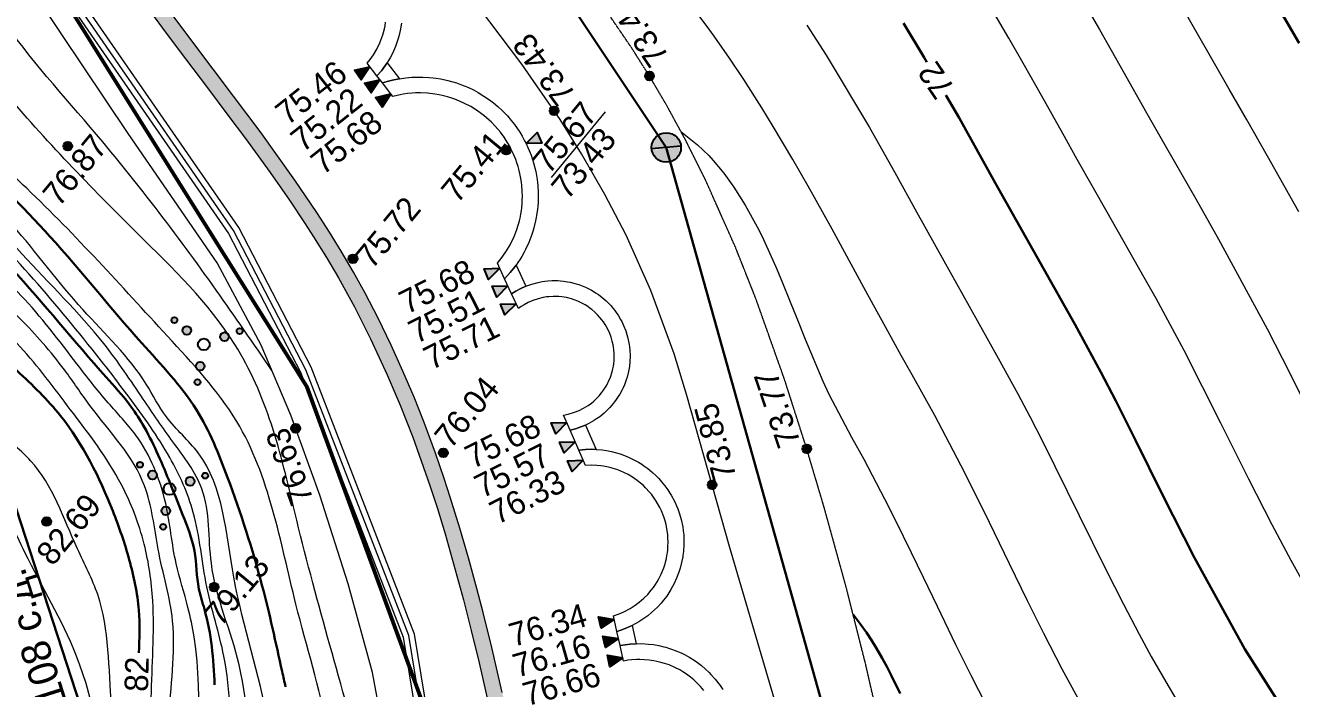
# Model space of a CAD drawing. Header units: millimetres. Extents: x -2893842 to -949497, y -1203244 to 262218.
# Drawn here: x -2431575 to -2388483, y -202802 to -180234 of the extents above; entities that cross this region are included whole.
import ezdxf

# ---------------------------------------------------------------- set-up
doc = ezdxf.new("R2010")
doc.units = ezdxf.units.MM
doc.linetypes.add('g5_05x2', pattern=[3.5, 2.5, -1])
doc.layers.get('0').update_dxf_attribs({"lineweight": 5})
for name, color, linetype in [('!!!_ Размеры', 7, 'Continuous'), ('06_Инженерно-технические сооружения', 253, 'Continuous'), ('10_Границы покрытий и угодий', 253, 'Continuous'), ('12_Рельеф', 253, 'Continuous'), ('13_Растительность', 253, 'Continuous'), ('14_Ограждения', 253, 'Continuous'), ('19_Горизонтали', 253, 'Continuous'), ('30_Канализация', 253, 'Continuous'), ('33_Газопровод', 253, 'Continuous'), ('44_Крышки колодцев', 253, 'Continuous'), ('61_Отметки высоты поверхности', 253, 'Continuous'), ('65_Границы', 253, 'Continuous')]:
    doc.layers.add(name, color=color, linetype=linetype)
doc.styles.add('LIKE17', font='d431.shx')
doc.styles.add('LIKE32', font='peteri.shx')
doc.styles.add('LIKE36', font='pragmai.shx')
doc.styles.add('Line_GUGK', font='')
doc.styles.get('Line_GUGK').set_extended_font_data('Bm431', italic=True)
doc.linetypes.add('g5_085a', pattern='A,0.001,[19,GUGK_2005.shx,S=1,R=180,X=0,Y=0],0.5,[18,GUGK_2005.shx,S=6,R=180,X=0,Y=0],0.5', length=1.001)
doc.linetypes.add('g5_121_g', pattern='A,4,-0.4,["Г",Line_GUGK,S=1,R=0,X=0,Y=-0.5],-1.2,12', length=17.6)
doc.linetypes.add('g5_122_d', pattern='A,1,-1,1.5,-0.4,["Др",Line_GUGK,S=1,R=0,X=0,Y=-0.5],-2.4,1.5,-1,4,-1,4,-1,3', length=21.8)
doc.linetypes.add('g5_280_1', pattern='A,0.001,[21,GUGK_2005.shx,S=1,R=180,X=0,Y=0],2', length=2.001)
doc.linetypes.add('g5_474_3a', pattern='A,1.5,-0.5,0.5,-0.2,[28,GUGK_2005.shx,S=0.8,R=0,X=0,Y=0],-0.2,0.5,-0.5', length=3.9)

# ---------------------------------------------------------------- blocks, each defined once
blk = doc.blocks.new('g5_330')
blk.add_hatch(color=0).paths.add_polyline_path([(-0.15, 0, 1), (0.15, 0, 1)])
at = {"color": 0}
blk.add_circle((0, 0), 0.15, dxfattribs=at)
blk = doc.blocks.new('g5_117')
h = blk.add_hatch(color=255)
h.paths.add_polyline_path([(-0.299, 0.352), (0.352, -0.299, 0.177899), (0.463, 0, 0.639215)])
h.paths.add_polyline_path([(-0.352, 0.299, 0.177899), (-0.463, 0, 0.639215), (0.299, -0.352)])
at = {"color": 0}
blk.add_lwpolyline([(0.354, -0.354), (-0.354, 0.354)], dxfattribs=at)
blk.add_circle((0, 0), 0.5, dxfattribs=at)
blk = doc.blocks.new('g5_330a')
blk.add_hatch(color=0).paths.add_polyline_path([(0, 0), (-0.2, 0.5), (0.2, 0.5)])
at = {"color": 0}
blk.add_lwpolyline([(0, 0), (-0.2, 0.5), (0.2, 0.5)], close=True, dxfattribs=at)
blk = doc.blocks.new('g5_395_2')
h = blk.add_hatch(color=0)
h.paths.add_polyline_path([(-0.8, -0.375, 1), (-0.5, -0.375, 1)])
h.paths.add_polyline_path([(-1.026, -0.65, 1), (-1.226, -0.65, 1)])
h.paths.add_polyline_path([(0.8, -0.375, 1), (0.5, -0.375, 1)])
h.paths.add_polyline_path([(1.026, -0.65, 1), (1.226, -0.65, 1)])
h.paths.add_polyline_path([(0.15, 0.75, 1), (-0.15, 0.75, 1)])
h.paths.add_polyline_path([(0.1, 1.3, 1), (-0.1, 1.3, 1)])
at = {"color": 0}
for centre, radius in [((0, 1.3), 0.1), ((0, 0.75), 0.15), ((0, 0), 0.2), ((-0.65, -0.375), 0.15), ((0.65, -0.375), 0.15), ((-1.126, -0.65), 0.1), ((1.126, -0.65), 0.1)]:
    blk.add_circle(centre, radius, dxfattribs=at)
blk = doc.blocks.new('Топо_07.04.17')
at = {"layer": '06_Инженерно-технические сооружения', "linetype": 'Continuous', "lineweight": 20}
blk.add_hatch(color=256, dxfattribs=at).paths.add_polyline_path([(-458920, -248545), (-458381, -248573), (-458292, -246836), (-458183, -244616), (-458125, -243345), (-458065, -241893), (-458024, -240767), (-457969, -238871), (-457928, -236450), (-457926, -233687), (-457930, -232306), (-457894, -229420), (-457866, -228434), (-457814, -226465), (-457787, -225066), (-457766, -223718), (-457755, -222738), (-457745, -221611), (-457732, -219147), (-457729, -216937), (-457729, -214806), (-457727, -211032), (-457708, -208694), (-457627, -205492), (-457556, -203635), (-457492, -202111), (-457438, -200759), (-457398, -199645), (-457366, -198582), (-457334, -196988), (-457325, -195804), (-457334, -194519), (-457361, -193380), (-457420, -191996), (-457494, -190835), (-457571, -189846), (-457627, -189185), (-457699, -188351), (-457758, -187626), (-457856, -186268), (-457899, -185434), (-457925, -184575), (-457929, -183951), (-457918, -183317), (-457891, -182718), (-457842, -182059), (-457770, -181423), (-457711, -181010), (-457610, -180446), (-457529, -180067), (-457407, -179576), (-457235, -178990), (-457112, -178620), (-456959, -178196), (-456728, -177613), (-456395, -176848), (-456132, -176285), (-455899, -175808), (-455524, -175065), (-455180, -174400), (-454628, -173338), (-454209, -172512), (-453858, -171791), (-453489, -170987), (-453067, -169995), (-452796, -169307), (-452584, -168738), (-452362, -168102), (-452183, -167555), (-451978, -166890), (-451810, -166305), (-451647, -165697), (-451498, -165101), (-451300, -164239), (-451161, -163579), (-450978, -162629), (-450777, -161446), (-450577, -160087), (-450497, -159483), (-450286, -157628), (-450224, -156949), (-450157, -156053), (-450122, -155404), (-450102, -154894), (-450093, -154511), (-450088, -154058), (-450096, -153256), (-450115, -152674), (-450171, -151684), (-450238, -150859), (-450305, -150199), (-450370, -149635), (-450445, -149048), (-450554, -148281), (-450665, -147583), (-450788, -146878), (-450876, -146413), (-451030, -145686), (-451209, -144934), (-451391, -144265), (-451563, -143693), (-451816, -142925), (-452006, -142389), (-452207, -141848), (-452425, -141282), (-452744, -140477), (-453210, -139322), (-453586, -138400), (-454101, -137164), (-454816, -135513), (-455156, -134758), (-455950, -133079), (-456422, -132130), (-456998, -131013), (-457774, -129562), (-458700, -127891), (-459947, -125710), (-461501, -123052), (-462755, -120929), (-463621, -119461), (-464899, -117273), (-466179, -115053), (-467140, -113368), (-468141, -111603), (-469388, -109391), (-470356, -107668), (-471713, -105253), (-473065, -102846), (-475187, -99046), (-477528, -94793), (-478652, -92722), (-480118, -90003), (-481525, -87385), (-482888, -84852), (-484648, -81601), (-486227, -78714), (-487166, -76983), (-487692, -75990), (-488243, -74919), (-488802, -73790), (-489335, -72659), (-489865, -71461), (-490321, -70349), (-490731, -69257), (-490934, -68679), (-491304, -67538), (-491747, -65977), (-492054, -64714), (-492317, -63456), (-492548, -62134), (-492680, -61220), (-492823, -59992), (-492923, -58823), (-492996, -57428), (-493017, -56121), (-492995, -54805), (-492954, -53697), (-492907, -52607), (-492871, -51619), (-492852, -50809), (-492851, -49837), (-492884, -48686), (-492935, -47720), (-493009, -46706), (-493136, -45339), (-493250, -44280), (-493401, -42984), (-493572, -41572), (-493738, -40179), (-493909, -38646), (-494079, -37053), (-494231, -35640), (-494351, -34556), (-494535, -32999), (-494693, -31782), (-494811, -30949), (-494976, -29881), (-495152, -28844), (-495359, -27753), (-495494, -27098), (-495693, -26210), (-495959, -25134), (-496203, -24238), (-496477, -23314), (-496775, -22391), (-497115, -21427), (-497457, -20534), (-497770, -19778), (-498103, -19025), (-498430, -18328), (-498778, -17623), (-499397, -16440), (-500390, -14666), (-501147, -13369), (-501734, -12378), (-502577, -10950), (-503278, -9737), (-503819, -8767), (-504662, -7184), (-505232, -6063), (-505680, -5158), (-506298, -3883), (-506760, -2912), (-507337, -1695), (-507825, -1926), (-507323, -2987), (-507035, -3592), (-506698, -4297), (-506283, -5153), (-505860, -6013), (-505537, -6658), (-505372, -6984), (-505117, -7479), (-504433, -8770), (-504001, -9555), (-503666, -10147), (-503156, -11031), (-502633, -11920), (-501999, -12989), (-501411, -13986), (-500909, -14847), (-500206, -16087), (-499656, -17101), (-499232, -17922), (-498982, -18426), (-498625, -19183), (-498301, -19910), (-497871, -20958), (-497447, -22097), (-497024, -23373), (-496703, -24453), (-496400, -25586), (-496200, -26415), (-496007, -27283), (-495849, -28057), (-495678, -28970), (-495310, -31274), (-495163, -32341), (-495022, -33467), (-494879, -34686), (-494719, -36147), (-494555, -37682), (-494393, -39186), (-494184, -41001), (-493959, -42863), (-493788, -44325), (-493638, -45746), (-493531, -46955), (-493453, -48097), (-493417, -48860), (-493390, -49970), (-493404, -51367), (-493429, -52138), (-493466, -53035), (-493513, -54164), (-493542, -55038), (-493556, -55976), (-493555, -56555), (-493537, -57391), (-493499, -58260), (-493474, -58688), (-493432, -59263), (-493332, -60326), (-493221, -61250), (-493056, -62375), (-492826, -63668), (-492530, -65054), (-492362, -65750), (-492183, -66438), (-491866, -67544), (-491333, -69179), (-490925, -70285), (-490415, -71545), (-489631, -73305), (-489081, -74450), (-488226, -76134), (-487719, -77093), (-487236, -77992), (-485549, -81077), (-484684, -82665), (-483444, -84958), (-482476, -86755), (-479091, -93045), (-476235, -98269), (-473708, -102804), (-470723, -108119), (-466022, -116408), (-462418, -122562), (-460054, -126605), (-458825, -128773), (-458359, -129617), (-457965, -130345), (-457534, -131154), (-457018, -132150), (-456661, -132858), (-456244, -133709), (-456011, -134198), (-455676, -134918), (-455322, -135703), (-454627, -137307), (-454220, -138279), (-453722, -139496), (-453154, -140904), (-452692, -142091), (-452367, -142984), (-451997, -144118), (-451755, -144980), (-451567, -145759), (-451365, -146728), (-451230, -147477), (-451111, -148212), (-451001, -148968), (-450850, -150184), (-450764, -151039), (-450676, -152250), (-450641, -153079), (-450629, -153882), (-450643, -154920), (-450671, -155588), (-450728, -156487), (-450806, -157398), (-450873, -158058), (-450940, -158654), (-451031, -159401), (-451086, -159825), (-451207, -160689), (-451449, -162192), (-451628, -163161), (-451820, -164089), (-451965, -164728), (-452124, -165382), (-452257, -165892), (-452502, -166758), (-452685, -167355), (-452807, -167730), (-453012, -168329), (-453183, -168803), (-453401, -169374), (-453556, -169765), (-453900, -170582), (-454180, -171206), (-454739, -172365), (-455221, -173309), (-455734, -174295), (-455949, -174712), (-456256, -175313), (-456589, -175988), (-456789, -176412), (-456951, -176765), (-457164, -177256), (-457452, -177975), (-457754, -178840), (-457954, -179531), (-458058, -179957), (-458174, -180521), (-458263, -181051), (-458336, -181596), (-458384, -182056), (-458437, -182808), (-458462, -183463), (-458469, -183897), (-458465, -184586), (-458447, -185233), (-458420, -185850), (-458391, -186364), (-458323, -187336), (-458216, -188645), (-458111, -189880), (-458029, -190917), (-457969, -191839), (-457931, -192587), (-457898, -193473), (-457876, -194415), (-457865, -195872), (-457874, -196961), (-457909, -198665), (-457966, -200407), (-458016, -201702), (-458078, -203192), (-458156, -205181), (-458228, -207583), (-458258, -209571), (-458270, -212081), (-458269, -215658), (-458271, -218813), (-458288, -221949), (-458320, -224679), (-458422, -228977), (-458465, -231074), (-458468, -233057), (-458462, -234750), (-458466, -236252), (-458526, -239523), (-458604, -241837), (-458682, -243722), (-458844, -247049)])
for points in [[(-494351, -34556), (-494535, -32999), (-494693, -31782), (-494811, -30949), (-494976, -29881), (-495152, -28844), (-495359, -27753), (-495494, -27098), (-495693, -26210), (-495959, -25134), (-496203, -24238), (-496477, -23314), (-496775, -22391), (-497115, -21427), (-497457, -20534), (-497770, -19778), (-498103, -19025), (-498430, -18328), (-498778, -17623), (-499397, -16440), (-500390, -14666), (-501147, -13369), (-501734, -12378), (-502577, -10950), (-503278, -9737)], [(-503666, -10147), (-503156, -11031), (-502633, -11920), (-501999, -12989), (-501411, -13986), (-500909, -14847), (-500206, -16087), (-499656, -17101), (-499232, -17922), (-498982, -18426), (-498625, -19183), (-498301, -19910), (-497871, -20958), (-497447, -22097), (-497024, -23373), (-496703, -24453), (-496400, -25586), (-496200, -26415), (-496007, -27283), (-495849, -28057), (-495678, -28970), (-495310, -31274), (-495163, -32341), (-495022, -33467), (-494879, -34686)], [(-495192, -11542), (-495245, -11735), (-495318, -11946), (-495358, -12046), (-495485, -12313), (-495571, -12463), (-495646, -12580), (-495709, -12672), (-495797, -12789), (-495827, -12826), (-495895, -12907), (-496053, -13076), (-496223, -13234), (-496508, -12765), (-496393, -12652), (-496261, -12504), (-496128, -12330), (-495997, -12122), (-495871, -11872), (-495836, -11789), (-495791, -11669), (-495760, -11574), (-495726, -11452)], [(-490714, -17333), (-488631, -15324)], [(-487523, -35264), (-487624, -35115), (-487751, -34953), (-487824, -34869), (-487933, -34755), (-488053, -34645), (-488166, -34551), (-488266, -34476), (-488425, -34370), (-488607, -34266), (-488750, -34198), (-488873, -34146), (-489006, -34097), (-489102, -34067), (-489263, -34024), (-489415, -33993), (-489571, -33970), (-489683, -33959), (-489843, -33951), (-489986, -33951), (-490126, -33959), (-490186, -33422), (-490012, -33412), (-489836, -33411), (-489633, -33421), (-489460, -33439), (-489224, -33480), (-489051, -33520), (-488874, -33572), (-488718, -33627), (-488652, -33653), (-488527, -33706), (-488427, -33753), (-488371, -33781), (-488146, -33907), (-488043, -33974), (-487874, -34094), (-487874, -34094), (-487738, -34203), (-487636, -34293), (-487514, -34411), (-487390, -34544), (-487282, -34673), (-487226, -34744), (-487101, -34923), (-487101, -34923), (-486960, -35158), (-486884, -35306)]]:
    blk.add_lwpolyline(points, dxfattribs=at)
at = {"layer": '06_Инженерно-технические сооружения', "linetype": 'g5_280_1', "lineweight": 20}
blk.add_lwpolyline([(-494351, -34556), (-494535, -32999), (-494693, -31782), (-494811, -30949), (-494976, -29881), (-495152, -28844), (-495359, -27753), (-495494, -27098), (-495693, -26210), (-495959, -25134), (-496203, -24238), (-496477, -23314), (-496775, -22391), (-497115, -21427), (-497457, -20534), (-497770, -19778), (-498103, -19025), (-498430, -18328), (-498778, -17623), (-499397, -16440), (-500390, -14666), (-501147, -13369), (-501734, -12378), (-502577, -10950), (-503278, -9737)], dxfattribs=at)
at = {"layer": '06_Инженерно-технические сооружения', "linetype": 'Continuous', "lineweight": 20}
for points in [[(-496068, -13490), (-496223, -13234), (-496053, -13076), (-495895, -12907), (-495827, -12826), (-495471, -13413), (-495668, -13428), (-495900, -13459)], [(-495768, -13985), (-496068, -13490), (-495900, -13459), (-495668, -13428), (-495471, -13413), (-495256, -13407), (-495053, -13412), (-494941, -13419), (-494774, -13435), (-494680, -13447), (-494475, -13482), (-494335, -13512), (-494234, -13537), (-494088, -13577), (-493938, -13626), (-493840, -13661), (-493565, -13775), (-493401, -13854), (-493308, -13904), (-493200, -13965), (-493019, -14078), (-492868, -14183), (-492686, -14324), (-492515, -14471), (-492390, -14592), (-492253, -14736), (-492123, -14886), (-491967, -15088), (-491855, -15252), (-491763, -15401), (-491612, -15683), (-491545, -15829), (-491479, -15989), (-491440, -16093), (-491393, -16230), (-491360, -16343), (-491316, -16507), (-491283, -16656), (-491262, -16773), (-491222, -17073), (-491212, -17208), (-491206, -17346), (-491204, -17451), (-491205, -17552), (-491217, -17779), (-491232, -17924), (-491232, -17924), (-491259, -18120), (-491286, -18265), (-491306, -18357), (-491359, -18562), (-491379, -18630), (-491414, -18739), (-491499, -18971), (-491552, -19095), (-491595, -19189), (-491728, -19444), (-491864, -19668), (-491927, -19761), (-492021, -19892), (-492086, -19975), (-492178, -20086), (-492243, -20161), (-492344, -20268), (-492470, -20393), (-492684, -20582), (-492868, -20026), (-492683, -19842), (-492514, -19645), (-492371, -19454), (-492203, -19187), (-492171, -19130), (-492086, -18964), (-492021, -18820), (-491964, -18675), (-491932, -18585), (-491892, -18462), (-491859, -18342), (-491835, -18248), (-491805, -18102), (-491787, -18001), (-491767, -17853), (-491753, -17696), (-491744, -17486), (-491745, -17393), (-491747, -17312), (-491764, -17082), (-491783, -16932), (-491799, -16836), (-491824, -16711), (-491852, -16590), (-491912, -16380), (-491964, -16233), (-491997, -16145), (-492039, -16047), (-492074, -15970), (-492162, -15794), (-492267, -15611), (-492337, -15503), (-492422, -15381), (-492531, -15240), (-492602, -15156), (-492767, -14978), (-492948, -14809), (-493057, -14718), (-493172, -14629), (-493365, -14497), (-493530, -14398), (-493683, -14317), (-493774, -14273), (-493922, -14208), (-494091, -14144), (-494198, -14109), (-494337, -14068), (-494585, -14011), (-494813, -13974), (-494987, -13957), (-495099, -13950), (-495255, -13947), (-495411, -13950), (-495515, -13957)], [(-492506, -21119), (-492684, -20582), (-492470, -20393), (-492344, -20268), (-492243, -20161), (-491994, -20913), (-492180, -20973), (-492355, -21045)], [(-492333, -21641), (-492506, -21119), (-492355, -21045), (-492180, -20973), (-491994, -20913), (-491782, -20862), (-491562, -20830), (-491430, -20819), (-491338, -20816), (-491230, -20817), (-491087, -20824), (-490898, -20846), (-490803, -20863), (-490700, -20885), (-490573, -20919), (-490479, -20948), (-490285, -21022), (-490201, -21060), (-490141, -21089), (-489981, -21176), (-489872, -21245), (-489796, -21298), (-489736, -21342), (-489663, -21400), (-489575, -21475), (-489517, -21529), (-489399, -21649), (-489337, -21720), (-489259, -21817), (-489200, -21896), (-489129, -22001), (-489085, -22072), (-488982, -22264), (-488922, -22396), (-488890, -22475), (-488863, -22552), (-488842, -22615), (-488789, -22808), (-488763, -22936), (-488750, -23018), (-488726, -23282), (-488723, -23376), (-488725, -23464), (-488739, -23668), (-488768, -23861), (-488805, -24029), (-488852, -24188), (-488921, -24375), (-488961, -24466), (-489043, -24628), (-489109, -24740), (-489135, -24781), (-489231, -24920), (-489293, -25000), (-489398, -25123), (-489541, -25267), (-489623, -25339), (-489720, -25419), (-489837, -25504), (-489999, -25607), (-490113, -25670), (-490229, -25726), (-490391, -25793), (-490509, -25834), (-490676, -25882), (-490868, -25922), (-491050, -25945), (-491212, -25415), (-491053, -25403), (-490830, -25363), (-490667, -25318), (-490514, -25261), (-490351, -25185), (-490227, -25114), (-490140, -25057), (-490036, -24980), (-489940, -24900), (-489846, -24810), (-489764, -24721), (-489692, -24634), (-489641, -24566), (-489594, -24497), (-489563, -24448), (-489484, -24307), (-489408, -24139), (-489370, -24035), (-489345, -23955), (-489323, -23875), (-489300, -23768), (-489286, -23690), (-489274, -23597), (-489268, -23522), (-489264, -23407), (-489265, -23307), (-489270, -23224), (-489284, -23101), (-489284, -23101), (-489309, -22958), (-489339, -22839), (-489389, -22684), (-489460, -22515), (-489510, -22416), (-489555, -22338), (-489610, -22252), (-489681, -22153), (-489760, -22056), (-489850, -21958), (-489901, -21909), (-489975, -21842), (-490061, -21773), (-490205, -21672), (-490295, -21619), (-490410, -21558), (-490503, -21516), (-490665, -21456), (-490816, -21413), (-490919, -21391), (-491114, -21364), (-491259, -21356), (-491343, -21356), (-491453, -21362), (-491627, -21383), (-491810, -21422), (-491983, -21476), (-492130, -21536), (-492227, -21583)], [(-490832, -26656), (-491050, -25945), (-490868, -25922), (-490676, -25882), (-490509, -25834), (-490244, -26700), (-490416, -26676), (-490604, -26660)], [(-490667, -27198), (-490832, -26656), (-490604, -26660), (-490416, -26676), (-490244, -26700), (-490039, -26742), (-489896, -26779), (-489737, -26830), (-489619, -26873), (-489447, -26947), (-489257, -27042), (-489141, -27109), (-489074, -27150), (-488965, -27223), (-488864, -27297), (-488762, -27377), (-488697, -27432), (-488573, -27546), (-488429, -27695), (-488331, -27808), (-488238, -27928), (-488156, -28042), (-488059, -28194), (-487980, -28336), (-487917, -28461), (-487884, -28533), (-487789, -28773), (-487742, -28916), (-487712, -29025), (-487673, -29194), (-487639, -29400), (-487616, -29651), (-487612, -29790), (-487613, -29925), (-487619, -30036), (-487643, -30262), (-487684, -30490), (-487715, -30617), (-487728, -30667), (-487788, -30856), (-487859, -31041), (-487916, -31169), (-488017, -31365), (-488119, -31534), (-488252, -31724), (-488420, -31927), (-488546, -32059), (-488642, -32151), (-488774, -32264), (-488995, -32429), (-489137, -32521), (-489249, -32585), (-489354, -32640), (-489466, -32694), (-489704, -32790), (-489869, -32844), (-490066, -32897), (-490242, -32931), (-490302, -32394), (-490098, -32348), (-489934, -32299), (-489707, -32210), (-489519, -32118), (-489371, -32030), (-489205, -31916), (-489057, -31797), (-488923, -31673), (-488838, -31584), (-488762, -31497), (-488692, -31410), (-488621, -31312), (-488527, -31167), (-488413, -30957), (-488355, -30829), (-488318, -30735), (-488290, -30657), (-488258, -30554), (-488234, -30467), (-488210, -30367), (-488189, -30259), (-488167, -30102), (-488157, -29980), (-488152, -29854), (-488153, -29727), (-488170, -29509), (-488188, -29381), (-488202, -29304), (-488217, -29235), (-488273, -29028), (-488314, -28909), (-488412, -28677), (-488486, -28535), (-488548, -28430), (-488602, -28347), (-488719, -28188), (-488786, -28106), (-488871, -28013), (-488974, -27909), (-489123, -27779), (-489264, -27673), (-489395, -27586), (-489493, -27529), (-489588, -27478), (-489665, -27441), (-489803, -27381), (-489948, -27328), (-490062, -27294), (-490144, -27272), (-490281, -27242), (-490460, -27214)], [(-490186, -33422), (-490242, -32931), (-490066, -32897), (-489869, -32844), (-489704, -32790), (-489633, -33421), (-489836, -33411), (-490012, -33412)]]:
    blk.add_lwpolyline(points, close=True, dxfattribs=at)
at = {"layer": '10_Границы покрытий и угодий', "linetype": 'Continuous', "lineweight": 20}
blk.add_lwpolyline([(-483825, -59205), (-484155, -56748), (-484309, -55064), (-484438, -52780), (-484516, -49223), (-484571, -43503), (-484660, -40950), (-484877, -38027), (-485067, -36435), (-486112, -30493), (-486967, -25228), (-487244, -23769), (-487788, -21533), (-488412, -19576), (-488969, -18114), (-489602, -16651), (-490198, -15412), (-491277, -13391), (-493153, -10226)], dxfattribs=at)
at = {"layer": '10_Границы покрытий и угодий', "linetype": 'g5_05x2', "lineweight": 20}
blk.add_lwpolyline([(-479649, -59815), (-480105, -57511), (-480360, -55835), (-480568, -54064), (-480735, -52182), (-480885, -49877), (-480971, -48168), (-481215, -43142), (-481357, -41018), (-481652, -37693), (-481958, -34979), (-482327, -32253), (-482756, -29539), (-483122, -27486), (-483608, -25048), (-484269, -22203), (-484761, -20390), (-485514, -18008), (-486022, -16615), (-486522, -15381), (-487010, -14283), (-487501, -13270), (-488249, -11853)], dxfattribs=at)
at = {"layer": '12_Рельеф', "linetype": 'g5_085a', "lineweight": 20}
blk.add_lwpolyline([(-484775, -91774), (-488081, -85639), (-490646, -80273), (-494830, -72139), (-495747, -69917), (-496319, -67973), (-497036, -64480), (-497780, -60038), (-497955, -56291), (-497902, -53079), (-497932, -50620), (-498034, -48211), (-498160, -44075), (-498251, -39273), (-498665, -33380), (-499140, -30298), (-499763, -27186), (-500435, -24370), (-501174, -21893), (-502342, -18941), (-504854, -14223), (-507381, -9331)], dxfattribs=at)
at = {"layer": '14_Ограждения', "linetype": 'Continuous', "lineweight": 20}
for points in [[(-482824, -91304), (-485476, -87179), (-494115, -69254), (-496120, -60088), (-496205, -50316), (-497090, -32246), (-499561, -22830), (-501480, -17825), (-505890, -9609), (-511172, 2371), (-513895, 11816), (-515538, 28121), (-515200, 39840)], [(-515599, 39884), (-515939, 28106), (-514289, 11740), (-511549, 2234), (-506250, -9784), (-501844, -17991), (-499942, -22952), (-497488, -32308), (-496605, -50328), (-496520, -60133), (-494496, -69385), (-485826, -87375), (-483164, -91515)]]:
    blk.add_lwpolyline(points, dxfattribs=at)
at = {"layer": '14_Ограждения', "linetype": 'g5_474_3a', "lineweight": 20}
blk.add_lwpolyline([(-453278, -155610), (-453853, -151309), (-455234, -142668), (-456889, -138660), (-465749, -122446), (-473635, -108760), (-476745, -101893), (-482994, -91410), (-485651, -87277), (-494306, -69320), (-496320, -60111), (-496405, -50322), (-497289, -32277), (-499752, -22891), (-501662, -17908), (-506070, -9697), (-511361, 2302), (-514092, 11778), (-515738, 28114), (-515399, 39862), (-512772, 53553), (-510484, 67484), (-510272, 76938), (-512186, 90139)], dxfattribs=at)
at = {"layer": '19_Горизонтали', "linetype": 'Continuous', "lineweight": 20}
for points in [[(-465572, -21365), (-466419, -19366), (-466994, -18032), (-467464, -16944), (-468861, -13691)], [(-472301, -12861), (-471619, -14434), (-470986, -15921), (-470343, -17431), (-469804, -18687), (-469011, -20528), (-468395, -21978), (-467096, -25194), (-467096, -25194), (-466503, -26777), (-466193, -27624)], [(-466857, -33873), (-467171, -33125), (-467682, -31838), (-468295, -30205), (-469020, -28208), (-469989, -25608), (-470735, -23749), (-471053, -22986), (-472054, -20638), (-472865, -18739), (-473259, -17806), (-473831, -16447), (-474293, -15360), (-474719, -14376), (-475179, -13334)], [(-481496, -13161), (-480957, -14253), (-479767, -16869), (-479081, -18484), (-478497, -19893), (-477771, -21658), (-477088, -23291), (-476297, -25158), (-475774, -26435), (-475456, -27248), (-475113, -28157), (-474163, -30787), (-473479, -32691), (-473011, -33949), (-472592, -35027), (-472267, -35825), (-471875, -36739), (-471569, -37416), (-470839, -38919), (-470415, -39749), (-469807, -40915), (-469245, -41996), (-468364, -43755), (-467910, -44704)], [(-474850, -37100), (-475326, -35921), (-475814, -34641), (-476241, -33471), (-476712, -32147), (-477230, -30682), (-477872, -28906), (-478367, -27604), (-478667, -26849), (-479275, -25391), (-479570, -24691), (-479984, -23692), (-480315, -22883), (-480569, -22259), (-481423, -20162), (-482071, -18610), (-482485, -17651), (-483020, -16460), (-483334, -15790), (-483836, -14760), (-484234, -13987), (-484667, -13184), (-484866, -12832), (-485292, -12121)], [(-486159, -16279), (-485650, -16791), (-485314, -17201), (-485182, -17381), (-484869, -17856), (-484582, -18362), (-484265, -19015), (-483945, -19797), (-483827, -20118), (-483469, -21217), (-483322, -21719), (-483115, -22459), (-482960, -23027), (-482756, -23774), (-482319, -25260), (-482165, -25727), (-481560, -27262), (-481235, -28051), (-480680, -29481), (-480405, -30225), (-479988, -31391), (-479677, -32276), (-479319, -33305), (-478838, -34677), (-478444, -35770), (-477836, -37376)]]:
    blk.add_lwpolyline(points, dxfattribs=at)
at = {"layer": '19_Горизонтали', "linetype": 'Continuous', "lineweight": 30}
for points in [[(-477575, -14883), (-477653, -14704), (-478215, -13473)], [(-465730, -13801), (-464922, -15667)], [(-465185, -43655), (-467797, -38563), (-469083, -35941), (-470434, -32663), (-471265, -30404), (-471968, -28453), (-472484, -27055), (-472881, -26021), (-473581, -24300), (-475729, -19218), (-476705, -16886), (-477062, -16064)], [(-480903, -36117), (-481133, -35459), (-481241, -35176), (-481372, -34853), (-481536, -34478), (-481666, -34204), (-481809, -33923), (-481985, -33605), (-482190, -33264)]]:
    blk.add_lwpolyline(points, dxfattribs=at)
at = {"layer": '19_Горизонтали', "linetype": 'Continuous', "lineweight": 20}
for points, knots in [([(-500908, -22785, -67200), (-501427, -21805, -67200), (-503038, -18761, -67200), (-505689, -14333, -67200), (-509155, -9596, -67200), (-510568, -4851, -67200), (-513748, -1519, -67200), (-514755, 2908, -67200), (-517289, 6000, -67200), (-518698, 9603, -67200), (-519053, 13768, -67200), (-520646, 17816, -67200), (-522539, 21601, -67200), (-523040, 25027, -67200), (-522319, 27828, -67200), (-521115, 30194, -67200), (-521244, 32358, -67200), (-522134, 34264, -67200), (-521949, 36172, -67200), (-520928, 37763, -67200), (-519491, 39268, -67200), (-519079, 40975, -67200), (-518740, 42494, -67200), (-519008, 43833, -67200), (-519446, 45830, -67200), (-519501, 48227, -67200), (-520099, 49957, -67200), (-520368, 50640, -67200)], [0, 0, 0, 0, 3.324214, 10.330722, 15.485564, 20.822789, 24.868528, 28.908352, 34.052555, 36.638938, 40.392509, 46.488658, 49.537971, 53.071169, 56.591109, 58.036298, 60.982958, 62.642709, 64.28887, 66.457192, 68.212989, 70.436875, 71.578615, 72.846256, 74.461281, 77.740571, 79.933251, 79.933251, 79.933251, 79.933251]), ([(-498172, -43466, -67200), (-498552, -41097, -67200), (-499398, -35833, -67200), (-500484, -29558, -67200), (-501026, -24628, -67200), (-502131, -21034, -67200), (-505317, -17214, -67200), (-508310, -13322, -67200), (-511214, -8670, -67200), (-513234, -5138, -67200), (-515210, -1302, -67200), (-516105, 2171, -67200), (-517973, 5481, -67200), (-518783, 9441, -67200), (-520195, 12931, -67200), (-520841, 16790, -67200), (-522482, 18805, -67200), (-523028, 19977, -67200), (-523114, 20183, -67200)], [0, 0, 0, 0, 7.197816, 15.995341, 19.092639, 22.077789, 27.111739, 33.782938, 36.863136, 43.540787, 46.003918, 49.770603, 54.22848, 57.274498, 61.809554, 65.539568, 68.74426, 69.413118, 69.413118, 69.413118, 69.413118]), ([(-498074, -46897, -67200), (-498238, -46441, -67200), (-498998, -44333, -67200), (-500335, -40493, -67200), (-500178, -35422, -67200), (-501204, -30131, -67200), (-501462, -25033, -67200), (-504979, -20356, -67200), (-507504, -16763, -67200), (-510147, -13797, -67200), (-512333, -10504, -67200), (-514366, -6920, -67200), (-515022, -2531, -67200), (-516767, 988, -67200), (-518762, 4977, -67200), (-519381, 9031, -67200), (-520567, 12264, -67200), (-521709, 14368, -67200), (-522795, 15571, -67200), (-523074, 15868, -67200)], [0, 0, 0, 0, 1.456167, 6.729833, 12.042667, 16.45614, 22.994541, 26.734822, 33.679612, 36.265037, 38.610129, 45.551681, 48.3353, 51.800687, 57.253165, 61.624074, 63.988366, 67.560094, 68.759632, 68.759632, 68.759632, 68.759632]), ([(-492293, -77072, -67200), (-493147, -75811, -67200), (-495342, -72572, -67200), (-497960, -66321, -67200), (-498062, -59834, -67200), (-499494, -54735, -67200), (-500477, -49962, -67200), (-501421, -44177, -67200), (-502565, -38768, -67200), (-502264, -33863, -67200), (-503211, -29965, -67200), (-502942, -25937, -67200), (-504685, -24092, -67200), (-505399, -22104, -67200), (-507232, -19946, -67200), (-509035, -16834, -67200), (-511183, -14128, -67200), (-513178, -11441, -67200), (-514692, -8965, -67200), (-515259, -6334, -67200), (-516134, -4420, -67200), (-516431, -2605, -67200), (-517085, -661, -67200), (-518871, 1710, -67200), (-520254, 5128, -67200), (-520914, 8578, -67200), (-521628, 11159, -67200), (-522696, 12062, -67200), (-523046, 12371, -67200)], [0, 0, 0, 0, 4.569146, 11.744192, 19.92634, 23.757578, 27.596548, 34.539922, 41.373294, 44.061861, 49.14675, 53.545964, 55.181639, 56.492038, 59.821244, 63.547869, 67.284841, 70.151419, 73.620865, 75.849838, 78.171628, 79.884608, 81.346845, 84.277039, 88.702934, 92.215199, 94.967562, 96.350793, 96.350793, 96.350793, 96.350793]), ([(-484080, -92836, -67200), (-484721, -92067, -67200), (-486994, -89340, -67200), (-489564, -84240, -67200), (-492444, -78063, -67200), (-496191, -74464, -67200), (-498204, -71290, -67200), (-499669, -69218, -67200), (-500176, -66363, -67200), (-499841, -63162, -67200), (-500392, -59403, -67200), (-500462, -55693, -67200), (-500928, -51550, -67200), (-502035, -46874, -67200), (-502412, -41886, -67200), (-503389, -37052, -67200), (-502781, -32916, -67200), (-503950, -29453, -67200), (-503405, -26674, -67200), (-504535, -24849, -67200), (-505449, -23107, -67200), (-506713, -20659, -67200), (-508974, -17965, -67200), (-511447, -13971, -67200), (-514483, -10745, -67200), (-515782, -6487, -67200), (-516433, -3717, -67200), (-517391, -909, -67200), (-519307, 1774, -67200), (-521556, 4956, -67200), (-521667, 8174, -67200), (-522329, 9230, -67200), (-522525, 9486, -67200)], [0, 0, 0, 0, 2.997362, 10.631503, 17.039311, 23.2751, 25.954772, 28.337858, 30.787109, 34.432584, 37.959803, 42.118313, 45.565726, 50.443, 56.499941, 60.55291, 65.155812, 68.740028, 71.294587, 73.171934, 74.935834, 77.253762, 81.391403, 85.425577, 91.373773, 94.341587, 98.623725, 99.952364, 103.197974, 108.46666, 111.331678, 112.310241, 112.310241, 112.310241, 112.310241]), ([(-470268, -117797, -67200), (-471143, -116750, -67200), (-473458, -113979, -67200), (-476330, -109741, -67200), (-479308, -106062, -67200), (-481152, -102268, -67200), (-483454, -99547, -67200), (-484369, -96361, -67200), (-485562, -94220, -67200), (-487285, -91777, -67200), (-488824, -89545, -67200), (-490298, -86986, -67200), (-491955, -84370, -67200), (-493080, -80922, -67200), (-495759, -78373, -67200), (-498099, -75946, -67200), (-500243, -72936, -67200), (-502728, -69749, -67200), (-503159, -65242, -67200), (-503669, -60205, -67200), (-505297, -53781, -67200), (-504857, -46228, -67200), (-505740, -38453, -67200), (-504365, -33360, -67200), (-504652, -30301, -67200), (-504972, -28779, -67200), (-504903, -26720, -67200), (-505476, -24707, -67200), (-506635, -23197, -67200), (-507702, -21447, -67200), (-508858, -19475, -67200), (-510391, -17765, -67200), (-511810, -16259, -67200), (-513113, -14774, -67200), (-514472, -13259, -67200), (-515325, -12341, -67200), (-515764, -11870, -67200)], [0, 0, 0, 0, 4.091812, 10.824912, 15.364967, 18.212448, 23.448013, 25.807563, 28.061928, 30.763483, 34.77931, 36.186894, 39.618752, 44.080453, 46.75457, 50.569569, 54.193579, 57.882875, 62.414325, 67.350982, 73.198722, 82.110785, 89.879485, 96.503873, 97.529791, 99.073016, 101.151048, 103.689432, 105.130497, 106.836032, 109.842054, 111.956637, 113.706941, 116.053955, 117.880221, 119.812784, 119.812784, 119.812784, 119.812784]), ([(-464628, -127091, -67200), (-465361, -126061, -67200), (-467260, -123398, -67200), (-470537, -119348, -67200), (-473512, -114728, -67200), (-477163, -111025, -67200), (-479639, -107560, -67200), (-481963, -103819, -67200), (-484138, -100772, -67200), (-484811, -97001, -67200), (-486577, -93851, -67200), (-488688, -90584, -67200), (-491027, -87104, -67200), (-492531, -83392, -67200), (-494595, -80140, -67200), (-497423, -77750, -67200), (-499571, -74513, -67200), (-502104, -71358, -67200), (-504054, -67702, -67200), (-503998, -63890, -67200), (-504472, -60220, -67200), (-505656, -56577, -67200), (-505913, -52215, -67200), (-505820, -47391, -67200), (-505641, -42715, -67200), (-506098, -38347, -67200), (-505957, -34567, -67200), (-505006, -31167, -67200), (-505512, -28500, -67200), (-505448, -25766, -67200), (-506950, -23818, -67200), (-508015, -21715, -67200), (-509244, -19964, -67200), (-511097, -17909, -67200), (-513054, -15909, -67200), (-514481, -14595, -67200), (-515072, -14056, -67200)], [0, 0, 0, 0, 3.792597, 9.809344, 15.624935, 20.210442, 25.358208, 28.345328, 33.473655, 36.332631, 39.671954, 44.197704, 48.047216, 52.193077, 56.191226, 59.445906, 63.208604, 67.754297, 71.668136, 75.260003, 78.997344, 82.76039, 86.676546, 92.019099, 97.260274, 100.681956, 105.175035, 108.559015, 111.044313, 113.247191, 116.553201, 118.045749, 120.357726, 122.926374, 126.347266, 128.74663, 128.74663, 128.74663, 128.74663]), ([(-460553, -135011, -67200), (-461276, -133900, -67200), (-462856, -131514, -67200), (-465385, -127936, -67200), (-468265, -123214, -67200), (-472108, -118109, -67200), (-476379, -113997, -67200), (-479720, -110054, -67200), (-481834, -106054, -67200), (-484365, -101539, -67200), (-485772, -97488, -67200), (-486834, -94086, -67200), (-488869, -91430, -67200), (-490857, -88339, -67200), (-492957, -84486, -67200), (-494880, -81631, -67200), (-496786, -78826, -67200), (-499182, -76968, -67200), (-500942, -73137, -67200), (-504018, -69828, -67200), (-505274, -65685, -67200), (-505481, -62123, -67200), (-505072, -59054, -67200), (-507860, -55951, -67200), (-507024, -50671, -67200), (-506245, -45208, -67200), (-506549, -39361, -67200), (-506532, -34481, -67200), (-505748, -30573, -67200), (-505825, -28082, -67200), (-506428, -25725, -67200), (-507822, -23437, -67200), (-509214, -21021, -67200), (-511461, -18491, -67200), (-513304, -16863, -67200), (-514519, -15805, -67200)], [4.586653, 4.586653, 4.586653, 4.586653, 8.562153, 13.173869, 17.723982, 25.154741, 32.25078, 35.499015, 40.600641, 45.76974, 50.995934, 53.457984, 56.376705, 60.923256, 64.506304, 69.521299, 71.254689, 74.650623, 78.402013, 83.664116, 88.016709, 90.973964, 94.527173, 96.581831, 102.806943, 108.925225, 113.594226, 120.22909, 123.535937, 125.486429, 127.661697, 130.748195, 133.470601, 136.014498, 140.846771, 140.846771, 140.846771, 140.846771]), ([(-456689, -143198, -67200), (-457499, -142252, -67200), (-459124, -140355, -67200), (-460635, -137713, -67200), (-462152, -134756, -67200), (-463194, -132364, -67200), (-465463, -130013, -67200), (-466826, -128294, -67200), (-468106, -126106, -67200), (-469441, -124792, -67200), (-470831, -123431, -67200), (-471197, -122000, -67200), (-471650, -120864, -67200), (-473294, -119898, -67200), (-474920, -117960, -67200), (-476911, -115514, -67200), (-479307, -112889, -67200), (-481279, -109679, -67200), (-484005, -107014, -67200), (-484941, -103988, -67200), (-486123, -100505, -67200), (-487983, -97078, -67200), (-488910, -93434, -67200), (-490860, -91465, -67200), (-492795, -89255, -67200), (-494051, -86368, -67200), (-495981, -83940, -67200), (-496858, -81467, -67200), (-498196, -79731, -67200), (-499084, -78046, -67200), (-500333, -76556, -67200), (-502232, -74698, -67200), (-504081, -72312, -67200), (-505248, -69866, -67200), (-506291, -68091, -67200), (-506786, -66081, -67200), (-506856, -63851, -67200), (-506714, -61710, -67200), (-506774, -59983, -67200), (-507658, -58073, -67200), (-509396, -55975, -67200), (-509385, -51749, -67200), (-507896, -48159, -67200), (-507823, -44691, -67200), (-507633, -41364, -67200), (-508055, -37149, -67200), (-508157, -32105, -67200), (-509815, -28589, -67200), (-510631, -25874, -67200), (-511828, -25144, -67200), (-512459, -24845, -67200)], [0, 0, 0, 0, 3.728339, 7.478321, 9.081264, 13.725286, 15.139396, 18.848941, 20.288782, 22.702493, 24.481718, 25.948216, 27.098843, 27.988502, 31.514726, 34.624893, 37.47373, 42.142251, 45.9173, 48.629869, 51.493603, 56.96902, 60.328129, 62.449107, 65.151402, 69.118047, 71.774544, 74.380899, 76.883387, 78.300784, 80.080651, 82.679404, 86.283744, 89.045897, 90.806975, 92.425727, 95.189607, 97.459876, 98.892635, 100.291796, 103.694653, 106.769621, 112.333215, 115.250403, 117.090632, 122.327847, 127.992514, 131.875014, 134.060664, 136.072341, 136.072341, 136.072341, 136.072341])]:
    blk.add_open_spline(points, degree=3, knots=knots, dxfattribs=at)
for points in [[(-477475, -103844, -67200), (-478313, -102729, -67200), (-483114, -96883, -67200), (-485724, -92095, -67200), (-488267, -88703, -67200), (-490269, -84546, -67200), (-492749, -79833, -67200), (-496332, -75274, -67200), (-498988, -72125, -67200), (-500393, -68728, -67200), (-500857, -65341, -67200), (-501082, -62593, -67200), (-501373, -58763, -67200), (-502113, -55063, -67200), (-502498, -52638, -67200), (-502903, -49236, -67200), (-503080, -43889, -67200), (-503695, -35891, -67200), (-503626, -32263, -67200), (-503935, -29855, -67200), (-504109, -27286, -67200), (-504692, -25340, -67200), (-505835, -23142, -67200), (-506906, -21376, -67200), (-511064, -15609, -67200), (-514841, -10742, -67200), (-516295, -6499, -67200), (-517232, -3974, -67200), (-519155, -566, -67200), (-520707, 2666, -67200)], [(-457184, -142053, -67200), (-459883, -138125, -67200), (-461238, -135788, -67200), (-462254, -133848, -67200), (-464229, -130934, -67200), (-466264, -128552, -67200), (-468211, -125602, -67200), (-469756, -124149, -67200), (-470831, -122397, -67200), (-471372, -121086, -67200), (-474090, -118221, -67200), (-475762, -116310, -67200), (-477976, -113837, -67200), (-479408, -111816, -67200), (-482202, -108027, -67200), (-484025, -105210, -67200), (-485139, -102405, -67200), (-486320, -99067, -67200), (-487753, -95675, -67200), (-488454, -93865, -67200), (-489638, -92122, -67200), (-492827, -87838, -67200), (-496091, -81789, -67200), (-497426, -79994, -67200), (-498652, -78359, -67200), (-499507, -77290, -67200), (-501042, -75425, -67200), (-502775, -73310, -67200), (-504843, -69889, -67200), (-506016, -67806, -67200), (-506553, -65287, -67200), (-506395, -61585, -67200), (-506332, -60430, -67200), (-506604, -59297, -67200), (-507182, -58103, -67200), (-508469, -55647, -67200), (-508324, -52249, -67200), (-507230, -44049, -67200), (-507076, -42459, -67200), (-507209, -39078, -67200), (-507612, -33520, -67200), (-507654, -29697, -67200), (-508165, -28067, -67200), (-509400, -24924, -67200), (-510638, -23669, -67200), (-514120, -20907, -67200)]]:
    blk.add_spline(points, degree=3, dxfattribs=at)
at = {"layer": '19_Горизонтали', "linetype": 'Continuous', "lineweight": 30}
for points, knots in [([(-501656, -33536, -67200), (-501675, -33360, -67200), (-501801, -32181, -67200), (-502044, -29725, -67200), (-502677, -26662, -67200), (-503506, -23631, -67200), (-505617, -20884, -67200), (-507699, -17511, -67200), (-510555, -14012, -67200), (-512805, -10782, -67200), (-514779, -7643, -67200), (-515450, -4716, -67200), (-515757, -2669, -67200), (-516080, -1805, -67200), (-516124, -1694, -67200)], [25.768124, 25.768124, 25.768124, 25.768124, 26.298004, 29.325115, 33.161546, 35.700792, 38.634534, 43.424208, 47.622442, 52.143056, 55.266596, 58.638047, 61.065359, 61.42511, 61.42511, 61.42511, 61.42511]), ([(-504049, -33194, -67200), (-503981, -32323, -67200), (-503957, -31220, -67200), (-504282, -29702, -67200), (-504126, -28584, -67200), (-504477, -27324, -67200), (-504881, -25830, -67200), (-505280, -24485, -67200), (-505903, -23254, -67200), (-507269, -21381, -67200), (-508948, -18720, -67200), (-511767, -15187, -67200), (-514774, -12422, -67200), (-516364, -9675, -67200), (-516854, -8400, -67200), (-516917, -8228, -67200)], [83.435043, 83.435043, 83.435043, 83.435043, 86.045063, 86.752689, 88.061048, 89.358975, 90.627351, 92.721932, 93.543418, 94.751861, 99.663079, 102.981133, 108.287508, 111.828864, 112.375305, 112.375305, 112.375305, 112.375305]), ([(-506489, -31822, -67200), (-506407, -31341, -67200), (-506256, -30287, -67200), (-506419, -28627, -67200), (-506939, -26296, -67200), (-507823, -23874, -67200), (-509443, -21881, -67200), (-511131, -20068, -67200), (-512532, -18434, -67200), (-513748, -17525, -67200), (-514040, -17318, -67200)], [125.13376, 125.13376, 125.13376, 125.13376, 126.59143, 128.329698, 130.086966, 133.775055, 135.904934, 137.739838, 141.226349, 142.299194, 142.299194, 142.299194, 142.299194])]:
    blk.add_open_spline(points, degree=3, knots=knots, dxfattribs=at)
at = {"layer": '30_Канализация', "linetype": 'g5_122_d', "lineweight": 30}
blk.add_lwpolyline([(-447418, -191177), (-438432, -154724), (-443053, -136615), (-455746, -113037), (-476565, -75538), (-482147, -45042), (-486716, -16763), (-498917, 6968), (-502127, 38219), (-494846, 82956), (-486955, 91944)], dxfattribs=at)
at = {"layer": '33_Газопровод', "linetype": 'g5_121_g', "lineweight": 30}
blk.add_lwpolyline([(-522672, -174586), (-522190, -173935), (-511876, -175349), (-490326, -174912), (-490397, -174550), (-486470, -175249), (-484211, -167621), (-467831, -165474), (-458276, -164337), (-459405, -145391), (-464058, -135831), (-465042, -133890), (-468507, -129090), (-484139, -109372), (-507632, -61315), (-506655, -43208), (-511990, -17166), (-521038, 11415), (-521192, 30351), (-514629, 77169), (-518830, 94834), (-505209, 96933)], dxfattribs=at)
at = {"layer": '65_Границы', "color": 1, "linetype": 'Continuous', "lineweight": 50}
blk.add_polyline3d([(-474373, -103816, -67200), (-494357, -70278, -67200), (-496189, -61971, -67200), (-497082, -34621, -67200), (-499783, -23469, -67200), (-511103, 141, -67200), (-515683, 24975, -67200), (-512568, 50606, -67200), (-507028, 84984, -67200), (-424365, 75608, -67200), (-303990, 86296, -67200), (-266088, 83656, -67200), (-214689, 90720, -67200), (-224782, 118516, 0), (-231407, 147199, 0), (-228117, 179113, 0), (-218498, 184727, 0), (-211911, 163012, 0), (-184159, 116945, 0), (-164841, 92507, 0)], dxfattribs=at)
at = {"layer": '06_Инженерно-технические сооружения', "linetype": 'Continuous', "lineweight": 20}
for p, xscale, yscale, zscale, rotation in [((-496428, -12896, -67200), 999.9999999999998, 999.9999999999998, 999.9999999999998, 118.3188105533995), ((-496138, -13373, -67200), 999.9999999999998, 999.9999999999998, 999.9999999999998, 118.3188105533995), ((-495821, -13898, -67200), 999.9999999999998, 999.9999999999998, 999.9999999999998, 118.3188105533995), ((-491440, -16093, -67200), 999.9999999999998, 999.9999999999998, 999.9999999999998, 286.7682395600627), ((-492807, -20208, -67200), 1000, 1000, 1000, 106.6567870886901), ((-492600, -20833, -67200), 1000, 1000, 1000, 106.6567870886901), ((-492390, -21470, -67200), 1000, 1000, 1000, 106.6567870886901), ((-491131, -25681, -67200), 999.9999999999992, 999.9999999999992, 999.9999999999992, 106.6567870656113), ((-490923, -26359, -67200), 999.9999999999992, 999.9999999999992, 999.9999999999992, 106.6567870656113), ((-490721, -27019, -67200), 999.9999999999992, 999.9999999999992, 999.9999999999992, 106.6567870656113), ((-490289, -32514, -67200), 1000.000000000001, 1000.000000000001, 1000.000000000001, 95.84962912839416), ((-490213, -33182, -67200), 1000.000000000001, 1000.000000000001, 1000.000000000001, 95.84962912839416), ((-490138, -33847, -67200), 1000.000000000001, 1000.000000000001, 1000.000000000001, 95.84962912839416)]:
    blk.add_blockref('g5_330a', p, dxfattribs=dict(at, xscale=xscale, yscale=yscale, zscale=zscale, rotation=rotation))
at = {"layer": '13_Растительность', "linetype": 'Continuous', "lineweight": 20, "xscale": 999.9999999999995, "yscale": 999.9999999999995, "zscale": 999.9999999999995, "rotation": 43.98139083737546}
for p in [(-503107, -21647, -67200), (-504824, -26403, -67200)]:
    blk.add_blockref('g5_395_2', p, dxfattribs=at)
at = {"layer": '44_Крышки колодцев', "linetype": 'Continuous', "lineweight": 20, "xscale": 999.9999999999995, "yscale": 999.9999999999995, "zscale": 999.9999999999995, "rotation": 43.98139083737546}
blk.add_blockref('g5_117', (-486716, -16763, 517900), dxfattribs=at)
at = {"layer": '61_Отметки высоты поверхности', "linetype": 'Continuous', "lineweight": 20, "xscale": 999.9999999999995, "yscale": 999.9999999999995, "zscale": 999.9999999999995, "rotation": 43.98139083737546}
for p in [(-506948, -14423, -67200), (-487010, -14283, -67200), (-490369, -15091, -67200), (-492138, -16241, -67200), (-497736, -19322, -67200), (-500324, -24835, -67200), (-495424, -26229, -67200), (-509102, -27032, -67200), (-483122, -27486, -67200), (-486461, -28343, -67200), (-503690, -29888, -67200)]:
    blk.add_blockref('g5_330', p, dxfattribs=at)
at = {"layer": '06_Инженерно-технические сооружения', "linetype": 'Continuous', "lineweight": 15, "style": 'LIKE36'}
for s, rotation, p in [('75.46', 31.871, (-499441, -14589, -67200)), ('75.22', 31.871, (-499030, -15558, -67200)), ('75.68', 31.871, (-498435, -16402, -67200)), ('75.67', 43.9814, (-490788, -17250, -67200)), ('73.43', 43.9814, (-490258, -18187, -67200)), ('75.68', 20.209, (-496128, -21420, -67200)), ('75.51', 20.209, (-495921, -22452, -67200)), ('75.71', 20.209, (-495509, -23399, -67200)), ('75.68', 20.209, (-494492, -26897, -67200)), ('75.57', 20.209, (-494286, -27929, -67200)), ('76.33', 20.209, (-493873, -28876, -67200)), ('76.34', 9.4018, (-493810, -33062, -67200)), ('76.16', 9.4018, (-493801, -34114, -67200)), ('76.66', 9.4018, (-493573, -35121, -67200))]:
    blk.add_text(s, height=800, rotation=rotation, dxfattribs=at).set_placement(p)
at = {"layer": '19_Горизонтали', "linetype": 'Continuous', "lineweight": 15, "style": 'LIKE36'}
for s, rotation, p in [('72', 117.4766, (-476706, -15872, -67200)), ('82', 82.0817, (-506329, -33182, 38800))]:
    blk.add_text(s, height=800, rotation=rotation, dxfattribs=at).set_placement(p)
at = {"layer": '33_Газопровод', "linetype": 'Continuous', "lineweight": 15, "style": 'LIKE32'}
blk.add_text('ст.108 с.д.', height=1000, rotation=101.0802, dxfattribs=at).set_placement((-508789, -34771, -67200))
at = {"layer": '61_Отметки высоты поверхности', "linetype": 'Continuous', "lineweight": 15, "style": 'LIKE17'}
for s, rotation, p in [('73.46', 117.3848, (-486247, -13706, 19420)), ('73.43', 120.0325, (-489538, -14624, 19420)), ('76.87', 43.9814, (-507481, -16472, 19420)), ('75.41', 43.9814, (-493993, -17886, 19420)), ('75.72', 43.9814, (-497130, -19781, 19420)), ('76.04', 43.9814, (-495163, -26158, 19420)), ('76.63', 103.2936, (-499985, -27324, 19420)), ('73.77', 102.1833, (-483298, -27257, 19420)), ('73.85', 98.3135, (-485605, -28177, 19420)), ('82.69', 43.9814, (-509075, -28594, 19420)), ('79.13', 43.9814, (-503613, -31285, 19420))]:
    blk.add_text(s, height=800, rotation=rotation, dxfattribs=at).set_placement(p)

msp = doc.modelspace()

# ---------------------------------------------------------------- linework, layer by layer
at = {"layer": '65_Границы', "color": 1, "linetype": 'Continuous', "lineweight": 50}
msp.add_polyline3d([(-2387688.26502, -269497.41543, -67199.99998), (-2411324.66862, -238425.42442, -67199.99998), (-2414081.76991, -230377.85383, -67199.99998), (-2418051.4099, -203302.87538, -67199.99998), (-2421992.36352, -192527.0281, -67199.99998), (-2435901.31815, -170343.11543, -67199.99998), (-2443250.82359, -146183.44305, -67199.99998), (-2443044.59423, -120364.89411, -67199.99998), (-2441414.03623, -85581.09068, -67199.99998), (-2358221.22764, -85581.09068, -67199.99998), (-2239818.1593, -61393.38703, -67199.99998), (-2201859.71249, -59744.65558, -67199.99998), (-2151584.39577, -46933.06984, -67199.99998), (-2164745.78218, -20451.38546, 0), (-2174562.14148, 7301.43765, 0), (-2174889.90899, 39383.76718, 0), (-2165964.96208, 46046.14833, 0), (-2156972.35547, 25211.35468, 0), (-2124204.57606, -17433.80252, 0), (-2102255.17766, -39539.20479, 0)], dxfattribs=at)

# ---------------------------------------------------------------- block references
at = {"layer": '!!!_ Размеры', "color": 1, "lineweight": 0, "rotation": 6.471407436947433}
msp.add_blockref('Топо_07.04.17', (-1928038.79367, -112877.83782), dxfattribs=at)

doc.saveas('drawing.dxf')
